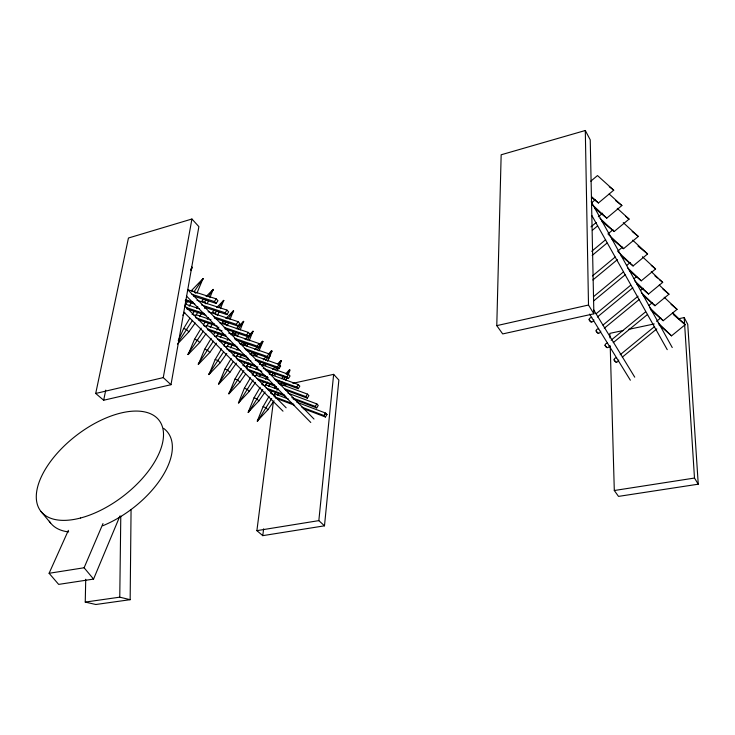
<?xml version="1.0" encoding="UTF-8"?>
<svg xmlns="http://www.w3.org/2000/svg" width="735" height="735" viewBox="0 0 735 735"><rect width="100%" height="100%" fill="white"/><g stroke="black" fill="none" stroke-linecap="round" stroke-linejoin="round"><path stroke-width="1.1" d="M85.729 579.263L85.251 602.084L95.844 604.501L130.159 599.687L131.069 509.438M130.159 599.687L119.759 597.169L120.788 516.181M496.777 325.633L501.16 154.782L585.299 130.499L590.233 139.843L593.871 313.79L502.694 333.929L496.777 325.633L588.505 305.034L593.871 313.79M273.346 401.99L256.892 530.642L262.772 535.65L324.484 525.819L338.863 380.05L333.653 374.354L292.87 383.312M324.484 525.819L318.834 520.628L333.653 374.354M262.772 535.65L263.626 528.842M170.989 384.708L198.882 226.637L191.927 219.012L128.45 238.011L95.706 393.464L103.663 400.235L170.989 384.708L163.271 377.615L95.706 393.464M163.271 377.615L191.927 219.012M103.663 400.235L105.748 390.129M68.383 530.339L49.098 573.282L58.653 584.389L93.556 579.088L119.934 515.998M285.786 380.17L287.063 377.165M288.34 374.161C291.767 367.234 288.984 369.944 285.841 373.83M49.098 573.282L84.102 567.76L102.992 523.577M277.021 371.092L278.308 368.07M279.171 366.048C281.376 361.537 282.709 357.798 277.821 363.898M274.054 400.814L267.88 409.717L257.278 421.1L263.093 406.648L269.074 396.33M267.613 361.363L271.978 351.192L271.399 350.815L268.431 354.105M265.151 391.893L258.895 400.869L248.173 412.335L254.062 397.764L260.116 387.373M257.627 353.994L256.736 356.043L254.641 353.884L251.839 352.892L250.562 354.702M258.95 350.917L262.928 341.692L262.34 341.316L259.345 344.623M255.587 382.329L249.257 391.369L238.406 402.927L244.378 388.236L250.506 377.762M247.842 343.897L246.942 345.964L244.801 343.76L241.99 342.776L240.694 344.605M249.183 340.792L252.969 331.228L245.031 339.451M245.692 373.977L239.922 382.172L228.943 393.822L234.998 379.012L241.209 368.456M236.394 363.127L229.908 372.305L218.791 384.047L224.928 369.108L231.222 358.469M238.811 333.074L237.451 336.198L235.273 333.956L232.453 332.983L231.139 334.829M240.18 329.951L243.551 321.342L236.293 328.784M228.649 322.564L227.262 325.715L225.039 323.428L222.209 322.472L223.67 320.892M230.027 319.413L233.454 310.74L225.847 318.521M226.775 353.489L220.206 362.741L208.96 374.574L215.18 359.516L221.547 348.785M217.395 315.563L219.14 311.603M220.445 308.645L223.66 300.459L216.706 307.506M216.439 343.153L209.787 352.478L198.404 364.404L204.707 349.217L211.165 338.403M205.984 333.754L199.69 342.528L188.169 354.546L194.564 339.239L201.225 328.141M207.233 303.656L208.556 300.67M209.888 297.675L213.15 289.425L206.103 296.527M196.962 293.072L202.961 278.721L191.302 290.729L194.15 291.648L195.721 293.265M178.247 340.654L183.658 328.517L189.85 318.255M190.935 270.563L192.304 267.522L191.67 267.117L192.304 267.522M277.61 395.384L278.684 393.519M268.744 386.426L270.379 383.606M259.225 376.816L260.337 374.914M250.019 367.509L251.692 364.643M240.125 357.522L241.833 354.628M230.551 347.848L232.278 344.935M220.27 337.466L222.016 334.526M210.228 327.525L212.433 323.841M199.525 316.721L201.206 313.937M204.55 308.36L205.671 306.504M189.152 306.238L191.412 302.498M325.577 413.052L326.992 414.531L325.449 417.011L324.034 415.532L325.577 413.052L296.857 402.229M316.822 403.91L318.264 405.417L316.702 407.916L315.26 406.409L316.822 403.91L288.01 393.17M307.423 394.098L308.893 395.632L307.313 398.149L305.833 396.615L307.423 394.098L278.519 383.459M257.278 421.1L258.481 419.18M283.875 379.315L285.658 376.495M286.843 374.611L289.801 369.907M275.698 380.436L298.208 388.696L299.816 386.151L298.309 384.589L269.332 374.041M298.208 388.696L296.71 387.125L298.309 384.589M248.173 412.335L250.01 409.441M275.083 370.219L276.884 367.381M278.684 364.542L281.082 360.756M275.303 396.018L274.082 394.787L275.8 392.077M276.948 390.267L278.096 388.466M280.384 384.846L282.102 382.136M288.524 374.372L290.059 375.971L288.442 378.534L286.898 376.936L288.524 374.372L259.455 363.935M267.476 382.154L265.16 385.801L261.77 384.534L263.635 381.86M272.115 374.878L273.273 373.058L275.294 375.135M279.043 364.468L280.605 366.103L278.96 368.685L277.398 367.059L279.043 364.468L249.891 354.141M271.729 398.48L257.599 421.228M265.638 360.453L268.073 356.65M269.295 354.748L271.739 350.935M262.781 389.522L248.504 412.464M288.506 371.91L289.471 369.788M228.686 393.565L243.873 370.596M268.854 353.829L270.452 355.501L268.78 358.101L267.182 356.438L268.854 353.829L239.628 343.631M253.171 379.912L238.737 403.056M257.342 373.398L255.578 376.155L252.179 374.896L254.071 372.204M262.046 366.067L263.81 363.31L265.868 365.433M198.128 364.137L213.407 341.178M231.589 313.68L233.721 311.015M208.694 374.308L223.587 351.89M242.293 323.336L243.818 321.618M218.534 383.789L233.271 361.565M251.719 333.194L253.217 331.494M234.502 338.247L257.278 346.139L258.968 343.511L260.603 345.211L258.913 347.839L235.062 339.561M243.754 365.883L246.308 366.811L248.687 363.118M253.446 355.731L254.641 353.884M178.458 341.904L192.524 320.304M211.864 291.483L213.426 289.709M187.884 354.279L203.338 331.117M224.864 328.802L248.292 336.805L250.01 334.159L248.347 332.422L219.554 322.674M228.943 393.822L230.119 392.003M257.112 350.053L262.68 341.426M190.714 269.341L191.954 267.421M224.249 327.442L246.629 335.068L248.347 332.422M238.168 353.994L236.348 356.787L232.94 355.556L234.878 352.818M243.597 345.615L244.801 343.76M213.867 316.803L236.293 324.328L238.039 321.654L239.739 323.437L238.002 326.101L214.519 318.2M229.155 343.328L226.711 347.076L224.138 346.167M234.052 335.831L236.45 332.156M247.135 340.176L252.969 331.228M218.791 384.047L219.985 382.218M204.459 307.166L226.922 314.589L228.686 311.897L226.95 310.087L196.962 300.275M201.638 305.025L225.186 312.779L226.95 310.087M218.837 332.872L216.356 336.658L214.638 336.051M208.96 374.574L210.77 371.818M191.881 294.276L214.399 301.57L216.191 298.851L217.964 300.707L216.173 303.417L193.663 296.113M238.232 329.445L243.551 321.342M208.841 322.738L206.324 326.551L203.742 325.66M197.926 312.118L195.547 315.692L193.829 315.113M225.039 323.428L226.242 321.608M228.043 318.898L233.454 310.74M185.101 305.172L188.114 300.661M188.169 354.546L189.409 352.69M214.501 309.894L212.286 312.283L215.125 313.22L216.954 310.492M218.782 307.754L223.66 300.459M203.871 298.934L201.638 301.341L204.468 302.269L206.333 299.512M208.189 296.756L213.15 289.425M194.15 291.648L202.961 278.721M270.7 393.51L272.547 390.855M274.394 388.199L275.625 386.426M278.087 382.889L279.318 381.116M265.5 379.177L267.375 376.504M269.24 373.83L270.489 372.048M255.964 369.503L257.856 366.811M259.749 364.11L261.017 362.318M242.899 365.571L244.81 362.851M246.73 360.141L248.007 358.322M236.817 350.081L238.112 348.261M223.936 344.945L225.902 342.179M227.216 340.342L228.521 338.504M213.591 334.526L215.575 331.742M216.908 329.886L218.892 327.103M177.512 344.081L188.849 331.843L195.225 322.996M203.512 324.493L205.396 321.875M207.279 319.256L208.529 317.511M192.101 314.525L194.646 311.006M196.548 308.369L197.825 306.614M182.85 315.241L184.788 312.568M281.496 378.69L283.673 376.265M272.685 369.604L275.616 366.342M263.24 359.847L266.208 356.567M254.843 349.584L257.838 346.277M232.453 332.983L233.987 331.31M593.88 319.9C592.098 325.412 585.685 318.301 591.712 317.41M591.188 322.123L589.057 319.596M590.793 181.196L597.491 175.564L613.725 190.181L598.437 202.979L591.436 197.347M591.739 202.676L595.249 199.736M598.327 216.807L602.663 213.187M590.977 226.876L596.195 222.512M592.364 230.285L597.583 225.921M594.587 208.225L606.779 218.148L621.883 205.543L609.159 194.003M607.891 233.969L613.018 229.697M601.993 221.547L614.148 231.534L629.087 219.094L617.281 208.336M591.693 251.324L605.649 239.702M592.171 255.422L607.009 243.074M617.529 251.287L622.582 247.089M611.483 238.618L623.583 248.669L638.302 236.45L623.252 222.631M592.447 275.928L615.195 257.039M592.888 279.971L617.391 259.639M626.707 265.436L630.235 262.514M593.485 296.71L623.381 271.959M621.066 255.844L633.092 265.96L647.599 253.952L632.679 240.161M593.889 300.725L625.54 274.522M634.075 278.694L636.694 276.525M596.14 313.753L630.648 285.254M597.38 317.005L632.835 287.743M629.298 270.645L641.269 280.816L655.592 268.982L642.427 256.754M640.589 290.417L643.18 288.276M600.798 331.136C598.988 336.685 592.833 329.528 598.621 328.692M602.994 325.081L638.026 296.214M604.308 328.242L639.358 299.365M636.62 283.82L648.536 294.028L662.694 282.369L651.265 271.674M648.941 305.457L652.358 302.645M609.728 345.514C607.909 351.054 601.763 343.934 607.569 343.098M611.097 340.204L645.413 311.998M643.097 295.47L654.968 305.714L668.979 294.193L659.24 285.051M613.247 342.62L647.599 314.405M656.557 321.351L660.765 317.897M618.76 360.049C616.931 365.571 610.794 358.496 616.628 357.66M620.165 354.757L654.646 326.496M650.576 309.692L663.209 320.699L677.045 309.362L664.164 297.206M622.297 357.146L656.805 328.876M658.983 324.806L671.542 335.84L685.185 324.695L672.424 312.577M595.993 330.86L598.171 333.304M604.933 345.266L607.082 347.683M613.973 359.828L616.105 362.226M282.947 385.489L287.357 384.524M623.17 330.529L609.857 333.359L609.986 337.953M628.71 329.353L654.233 323.933M678.635 318.742L684.184 317.566L687.739 324.3L698.25 484.19L618.503 496.391L614.304 490.511L610.215 345.983M256.892 530.642L318.834 520.628M614.304 490.511L694.492 478.053L698.25 484.19M85.251 602.084L119.759 597.169M203.246 279.015L202.621 278.611M223.936 300.744L223.321 300.349M188.279 289.884L216.191 298.851M185.587 299.733L193.075 302.195M185.202 300.799L194.83 303.987M185.67 304.216L199.562 308.847M208.115 311.695L238.039 321.654M186.111 307.496L204.256 313.579M186.763 308.865L205.975 315.333M196.098 314.736L211.028 319.789M195.492 317.639L214.666 324.172M262.928 341.692L262.34 341.316M198.239 319.697L217.413 326.248M206.875 325.587L222.071 330.814M228.585 333.056L258.968 343.511M207.389 328.857L225.829 335.243M271.978 351.192L271.399 350.815M207.959 330.144L226.389 336.547M216.889 335.693L229.88 340.222M281.321 361.004L280.752 360.637M217.422 338.945L235.806 345.413M244.461 348.454L267.182 356.438M219.039 340.581L237.423 347.058M246.078 350.108L268.78 358.101M183.658 328.517L186.479 329.51L188.849 331.843M227.225 346.112L240.18 350.705M278.446 365.341L280.605 366.103M226.692 348.978L246.106 355.896M255.817 359.36L277.398 367.059M228.282 350.577L247.695 357.513M255.238 360.205L278.96 368.685M194.564 339.239L197.366 340.241L199.69 342.528M236.854 355.823L250.846 360.848M236.33 358.671L255.697 365.662M263.231 368.382L286.898 376.936M237.892 360.242L257.25 367.243M265.859 370.357L288.442 378.534M204.707 349.217L207.509 350.237L209.787 352.478M246.785 365.846L261.816 371.313M246.289 368.676L265.592 375.741M274.173 378.883L296.71 387.125M247.814 370.21L268.192 377.68M215.18 359.516L217.973 360.545L220.206 362.741M256.046 375.181L268.891 379.912M256.625 378.396L274.817 385.131M284.445 388.696L305.833 396.615M258.132 379.903L276.305 386.647M285.924 390.221L307.313 398.149M224.928 369.108L227.721 370.146L229.908 372.305M265.601 384.818L278.409 389.596M266.199 388.025L284.335 394.824M291.795 397.617L315.26 406.409M267.678 389.504L285.796 396.312M293.256 399.114L316.702 407.916M274.513 393.813L288.34 399.022M234.998 379.012L237.782 380.059L239.922 382.172M324.87 413.722L326.992 414.531M271.546 393.831L274.082 394.787M274.063 396.597L293.201 403.846M301.708 407.071L324.034 415.532M275.506 398.048L294.634 405.316M303.132 408.541L325.449 417.011M244.378 388.236L247.153 389.293L249.257 391.369M254.062 397.764L256.827 398.829L258.895 400.869M263.093 406.648L265.849 407.723L267.88 409.717M609.269 186.718L613.725 190.181M615.673 200.655L621.883 205.543M625.549 216.283L629.087 219.094M632.155 231.488L638.302 236.45M637.998 246.106L647.599 253.952M651.247 265.409L655.592 268.982M654.913 275.891L657.513 278.05M659.24 279.484L662.694 282.369M662.952 289.14L668.979 294.193M671.055 304.29L677.045 309.362M673.278 314.506L685.185 324.695M591.693 196.769L598.437 202.979M591.703 204.183L606.779 218.148M599.99 218.359L614.148 231.534M608.718 234.75L623.583 248.669M618.346 252.059L633.092 265.96M627.442 267.715L641.269 280.816M634.81 280.954L648.536 294.028M641.324 292.659L654.968 305.714M649.685 307.689L663.209 320.699M658.128 322.876L671.542 335.84M183.998 312.246L283.003 411.187M185.073 306.1L286.154 407.815M246.308 366.811L247.603 368.116M186.46 296.03L310.776 422.478M187.728 289.7L314.001 419.042M204.468 302.269L206.02 303.858M215.125 313.22L216.632 314.782M282.764 382.816L284.087 384.175M214.399 301.57L216.173 303.417M225.186 312.779L226.922 314.589M236.293 324.328L238.002 326.101M246.629 335.068L248.292 336.805M257.278 346.139L258.913 347.839M84.102 567.76L93.556 579.088M40.949 511.431L50.623 523.054M589.58 314.111L630.364 380.225M593.632 309.821L634.737 377.174M591.914 215.631L667.242 349.667M591.216 201.757L672.249 347.545M684.184 317.566L694.492 478.053M585.299 130.499L588.505 305.034M163.574 428.33A74.07 38.744 -37.6 0 1 162.407 476.381A74.07 38.744 -37.6 0 1 102.744 525.764M68.667 531.919A74.07 38.744 -37.6 0 1 49.309 521.216M80.593 517.991A74.593 38.339 -37.5 0 0 162.067 425.804A74.593 38.339 -37.5 0 0 57.045 453.44A74.593 38.339 -37.5 0 0 80.593 517.991"/></g></svg>
